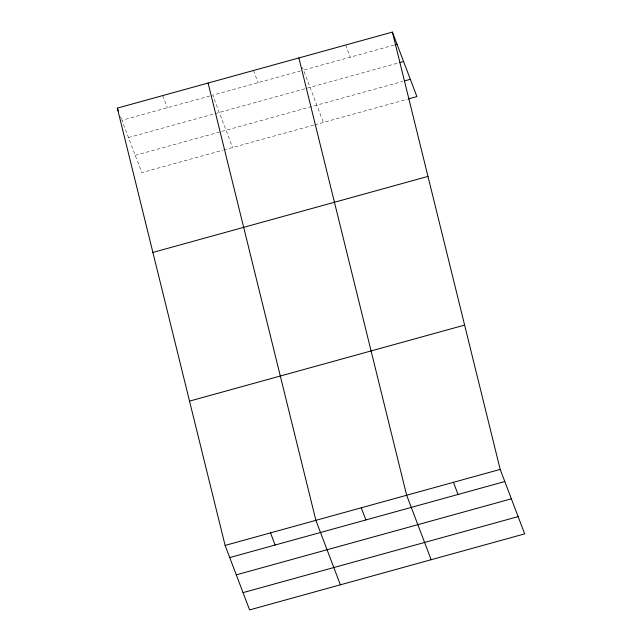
<?xml version="1.0" encoding="UTF-8"?>
<svg xmlns="http://www.w3.org/2000/svg" width="642" height="642" viewBox="0 0 642 642"><rect width="100%" height="100%" fill="white"/><g stroke="black" fill="none" stroke-linecap="round" stroke-linejoin="round"><path stroke-width="0.48" stroke-dasharray="3.21 2.41" d="M209.814 95.987L121.932 120.279L141.81 172.602L222.926 150.18M300.592 70.901L212.711 95.193L232.589 147.516M394.156 45.044L303.489 70.098L323.367 122.421M128.496 137.548L398.802 62.836M135.253 155.34L402.695 81.422M223.898 149.915L313.705 125.094M314.676 124.829L407.349 99.213M345.637 45.028L350.251 57.178M302.422 67.298L303.136 69.167M253.486 70.492L258.1 82.649M162.707 95.586L167.321 107.736M120.511 116.539L121.579 119.348"/><path stroke-width="0.96" d="M392.398 32.1L500.19 469.398L524.683 533.871L249.602 609.9L225.109 545.427L117.317 108.129L392.398 32.1L416.891 96.573L408.304 98.948M395.103 44.779L397.013 44.25M399.757 62.571L403.577 61.52M404.604 80.892L410.334 79.311M152.892 252.434L427.973 176.406M189.534 401.114L464.615 325.093M225.109 545.427L500.19 469.398M229.724 557.577L504.805 481.548M236.288 574.847L511.361 498.818M243.045 592.63L518.118 516.609M453.429 482.319L458.043 494.476M431.151 559.72L406.659 495.247L298.875 57.949M361.277 507.79L365.892 519.94M340.38 584.814L315.888 520.333L208.096 83.035M117.317 108.129L118.385 110.93M270.499 532.876L275.113 545.034"/></g></svg>
